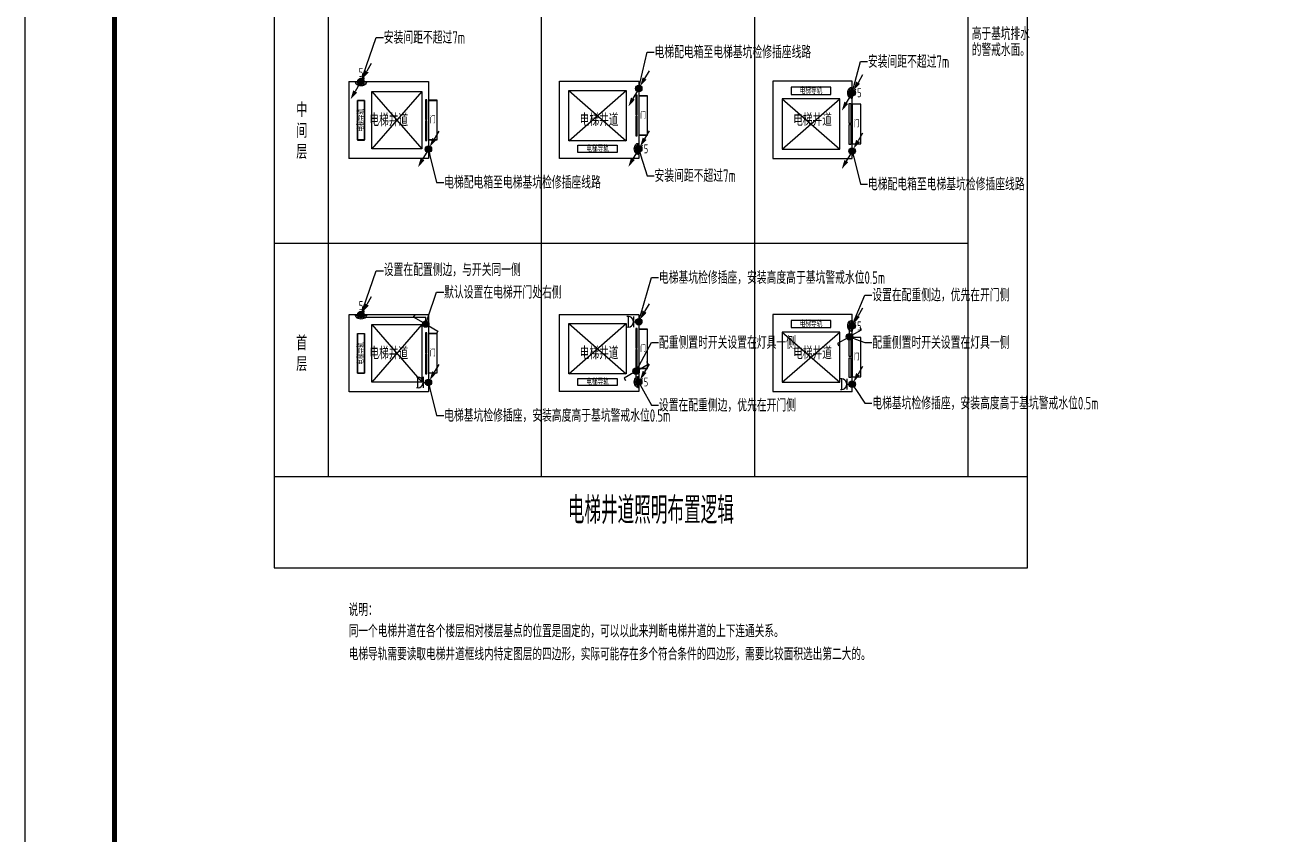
# Model space of a CAD drawing. Header units: millimetres. Extents: x -714894 to -19295, y 3400 to 234118.
# Drawn here: x -319647 to -284877, y 124948 to 147502 of the extents above; entities that cross this region are included whole.
import ezdxf
from ezdxf import colors
from ezdxf.entities.mleader import LeaderData, LeaderLine
from ezdxf.enums import TextEntityAlignment as Align
from ezdxf.math import Vec2, Vec3

# ---------------------------------------------------------------- set-up
doc = ezdxf.new("R2010")
doc.units = ezdxf.units.MM
doc.header["$LTSCALE"] = 500
for name, color, linetype in [('AD-NAME-ROOM', 9, 'Continuous'), ('AE-EQPM', 70, 'Continuous'), ('AE-FLOR', 151, 'Continuous'), ('AE-WALL', 255, 'Continuous'), ('C-SHET-SHET', 144, 'Continuous'), ('C-XREF-INT', 7, 'Continuous'), ('E-LITE-DEVC', 3, 'Continuous'), ('E-LITE-DIMS', 6, 'Continuous'), ('E-LITE-LITE', 3, 'Continuous'), ('E-LITE-WIRE', 4, 'Continuous'), ('E-POWR-DEVC', 3, 'Continuous'), ('E-POWR-EQPM', 3, 'Continuous'), ('E-SHET-PROF', 1, 'Continuous'), ('E-UNIV-EL', 140, 'Continuous'), ('E-UNIV-NOTE', 6, 'Continuous')]:
    doc.layers.add(name, color=color, linetype=linetype)
doc.layers.add('AI-门', color=3, linetype='Continuous', plot=False)
doc.layers.add('E-SHET-VPRT', color=5, linetype='Continuous', plot=False)
doc.styles.add('TH-STYLE1', font='Stfangso_0.ttf', dxfattribs={"width": 0.65})
doc.styles.add('TH-STYLE3', font='tssdeng.shx', dxfattribs={"width": 0.65, "bigfont": 'tssdchn.shx'})

# ---------------------------------------------------------------- blocks, each defined once
blk = doc.blocks.new('SH_THAPE_A0L')
blk.add_lwpolyline([(0, 0), (1189, 0), (1189, 841), (0, 841)], close=True)
at = {"const_width": 1.4}
blk.add_lwpolyline([(25, 831), (25, 10), (1179, 10), (1179, 831)], close=True, dxfattribs=at)
blk = doc.blocks.new('电梯（配重后置）')
at = {"layer": 'AE-EQPM'}
for p, q in [((-180, 800), (-1580, -800)), ((-1580, 800), (-180, -800))]:
    blk.add_line(p, q, dxfattribs=at)
for points in [[(-1580, 800), (-180, 800), (-180, -800), (-1580, -800)], [(-1980, 550), (-1780, 550), (-1780, -550), (-1980, -550)], [(-40, 18), (-40, 568), (-80, 568), (-80, 18)], [(-40, -568), (-40, -18), (-80, -18), (-80, -568)]]:
    blk.add_lwpolyline(points, close=True, dxfattribs=at)
at = {"layer": 'AE-FLOR', "extrusion": (0, 0, -1)}
blk.add_line((0, 550), (0, -550), dxfattribs=at)
at = {"layer": 'AE-WALL'}
blk.add_lwpolyline([(240, -550), (0, -550), (0, -1070), (-2210, -1070), (-2210, 1080), (0, 1080), (0, 550), (240, 550)], dxfattribs=at)
blk = doc.blocks.new('电梯（配重侧置）')
at = {"layer": 'AE-EQPM'}
for p, q in [((-1948, 700), (-348, -700)), ((-1948, -700), (-348, 700))]:
    blk.add_line(p, q, dxfattribs=at)
for points in [[(-1948, 700), (-348, 700), (-348, -700), (-1948, -700)], [(-80, 18), (-40, 18), (-40, 568), (-80, 568)], [(-40, -568), (-40, -18), (-80, -18), (-80, -568)], [(-1698, -826), (-598, -826), (-598, -1026), (-1698, -1026)]]:
    blk.add_lwpolyline(points, close=True, dxfattribs=at)
at = {"layer": 'AE-FLOR', "extrusion": (0, 0, -1)}
blk.add_line((0, 550), (0, -550), dxfattribs=at)
at = {"layer": 'AE-WALL'}
blk.add_lwpolyline([(240, -550), (0, -550), (0, -1192), (-2210, -1192), (-2210, 958), (0, 958), (0, 550), (240, 550)], dxfattribs=at)
blk = doc.blocks.new('E-BL317-1')
for p, q in [((-1.5, 0.25), (-1.5, 0)), ((-1.5, 0.25), (1.51, 0.25)), ((1.5, 0), (-1.5, 0)), ((1.5, 0.25), (1.5, 0))]:
    blk.add_line(p, q)
at = {"extrusion": (0, 0, -1)}
blk.add_ellipse((0, 0.25), major_axis=(-1.5, 0), ratio=0.667979, start_param=0, end_param=3.141593, dxfattribs=at)
at = {"layer": 'E-UNIV-EL'}
for p, q in [((-1.29, 0.75), (1.3, 0.75)), ((-0.75, 0.25), (-0.75, 1.12)), ((0, 0.25), (0, 1.25)), ((0.75, 0.25), (0.75, 1.12))]:
    blk.add_line(p, q, dxfattribs=at)
blk = doc.blocks.new('*U286')
for p, q in [((0.38, 1.4), (1.94, 4.11)), ((1.94, 4.11), (2.59, 3.73)), ((-0.38, 0.1), (-1.94, -2.61)), ((-1.94, -2.61), (-2.59, -2.23))]:
    blk.add_line(p, q)
at = {"const_width": 0.75}
blk.add_lwpolyline([(-0.38, 0.75, 1), (0.38, 0.75, 1)], format="xyb", close=True, dxfattribs=at)
blk.add_circle((0, 0.75), 0.75)
blk = doc.blocks.new('E-BLEADER-1')
blk.add_line((0.38, 0.65), (1.63, 2.81))
blk.add_lwpolyline([(1.63, 2.81, 1.25, 0, 0), (2.88, 4.98, 0, 0, 0)], format="xyseb")
at = {"const_width": 0.75}
blk.add_lwpolyline([(-0.38, 0, 1), (0.38, 0, 1)], format="xyb", close=True, dxfattribs=at)
blk.add_circle((0, 0), 0.75)
blk = doc.blocks.new('E-BLEADER-2')
blk.add_line((-2.88, -4.98), (-1.63, -2.81))
at = {"const_width": 0.75}
blk.add_lwpolyline([(-0.38, 0, 1), (0.38, 0, 1)], format="xyb", close=True, dxfattribs=at)
blk.add_lwpolyline([(-1.63, -2.81, 1.25, 0, 0), (-0.38, -0.65, 0, 0, 0)], format="xyseb")
blk.add_circle((0, 0), 0.75)
blk = doc.blocks.new('电梯（配重侧置）2')
at = {"layer": 'AE-EQPM'}
for p, q in [((-1948, -700), (-348, 700)), ((-1948, 700), (-348, -700))]:
    blk.add_line(p, q, dxfattribs=at)
for points in [[(-1948, -700), (-348, -700), (-348, 700), (-1948, 700)], [(-1698, 826), (-598, 826), (-598, 1026), (-1698, 1026)], [(-40, 568), (-40, 18), (-80, 18), (-80, 568)], [(-80, -18), (-40, -18), (-40, -568), (-80, -568)]]:
    blk.add_lwpolyline(points, close=True, dxfattribs=at)
at = {"layer": 'AE-FLOR', "extrusion": (0, 0, -1)}
blk.add_line((0, -550), (0, 550), dxfattribs=at)
at = {"layer": 'AE-WALL'}
blk.add_lwpolyline([(240, 550), (0, 550), (0, 1192), (-2210, 1192), (-2210, -958), (0, -958), (0, -550), (240, -550)], dxfattribs=at)
blk = doc.blocks.new('_DotBlank')
at = {"color": 0, "linetype": 'ByBlock', "lineweight": -2}
blk.add_line((-0.5, 0), (-1, 0), dxfattribs=at)
blk.add_circle((0, 0), 0.5, dxfattribs=at)
blk = doc.blocks.new('E-ANNO04')
blk.add_line((-1, -1), (1, 1))
at = {"style": 'TH-STYLE3', "width": 0.7}
blk.add_attdef('N', text='', height=2.5, dxfattribs=at).set_placement((0, 2.5), align=Align.MIDDLE)
blk = doc.blocks.new('E-BS202')
for p, q in [((1.5, 3), (-1.5, 3)), ((1.5, 1.5), (-1.5, 1.5)), ((0, 1.5), (0, 0))]:
    blk.add_line(p, q)
blk.add_arc((0, 3), 1.5, 168.463, 11.537)

msp = doc.modelspace()

# ---------------------------------------------------------------- linework, layer by layer
for p, q in [((-311197.28, 160916.91), (-311197.28, 134916.91)), ((-305247.28, 134916.91), (-305247.28, 155916.91)), ((-299297.28, 134916.91), (-299297.28, 155916.91)), ((-293347.28, 134916.91), (-293347.28, 155916.91)), ((-312697.28, 141416.91), (-293347.28, 141416.91))]:
    msp.add_line(p, q)
msp.add_lwpolyline([(-291697.28, 134916.91), (-291697.28, 160916.91), (-312697.28, 160916.91), (-312697.28, 134916.91), (-291697.28, 134916.91)])
at = {"layer": 'AI-门'}
for points in [[(-308158.73, 145403.59), (-308398.73, 145403.59), (-308398.73, 144303.59), (-308158.73, 144303.59)], [(-302293.81, 145525.15), (-302533.81, 145525.15), (-302533.81, 144425.15), (-302293.81, 144425.15)], [(-296343.81, 145290.84), (-296583.81, 145290.84), (-296583.81, 144190.84), (-296343.81, 144190.84)], [(-308158.73, 138903.59), (-308398.73, 138903.59), (-308398.73, 137803.59), (-308158.73, 137803.59)], [(-302293.81, 139025.15), (-302533.81, 139025.15), (-302533.81, 137925.15), (-302293.81, 137925.15)], [(-296343.81, 138790.84), (-296583.81, 138790.84), (-296583.81, 137690.84), (-296343.81, 137690.84)]]:
    msp.add_lwpolyline(points, close=True, dxfattribs=at)
at = {"layer": 'E-LITE-WIRE'}
for p, q in [((-310149.38, 139353.59), (-308473.73, 139353.59)), ((-308473.73, 139163.59), (-308473.73, 139353.59)), ((-296658.81, 138811.92), (-296658.81, 138982.48)), ((-302608.5, 137679.03), (-302608.81, 137848.91))]:
    msp.add_line(p, q, dxfattribs=at)
at = {"layer": 'E-SHET-VPRT'}
msp.add_lwpolyline([(-291697.28, 162066.91), (-312697.28, 162066.91), (-312697.28, 132366.91), (-291697.28, 132366.91)], close=True, dxfattribs=at)
at = {"layer": 'E-UNIV-NOTE', "color": 3, "const_width": 20}
for points in [[(-308398.73, 145928.59), (-310608.73, 145928.59), (-310608.73, 143778.59), (-308398.73, 143778.59)], [(-302533.81, 145933), (-304743.81, 145933), (-304743.81, 143783), (-302533.81, 143783)], [(-296583.81, 145933), (-298793.81, 145933), (-298793.81, 143783), (-296583.81, 143783)], [(-308398.73, 139428.59), (-310608.73, 139428.59), (-310608.73, 137278.59), (-308398.73, 137278.59)], [(-302533.81, 139433), (-304743.81, 139433), (-304743.81, 137283), (-302533.81, 137283)], [(-296583.81, 139433), (-298793.81, 139433), (-298793.81, 137283), (-296583.81, 137283)]]:
    msp.add_lwpolyline(points, close=True, dxfattribs=at)
at = {"layer": 'E-UNIV-NOTE', "color": 2}
for points in [[(-297181.8, 145767.08), (-298281.8, 145767.08), (-298281.8, 145567.08), (-297181.8, 145567.08)], [(-310378.73, 145394.69), (-310378.73, 144294.69), (-310178.73, 144294.69), (-310178.73, 145394.69)], [(-303131.8, 143948.91), (-304231.8, 143948.91), (-304231.8, 144148.91), (-303131.8, 144148.91)], [(-297181.8, 139267.08), (-298281.8, 139267.08), (-298281.8, 139067.08), (-297181.8, 139067.08)], [(-310378.73, 138894.69), (-310378.73, 137794.69), (-310178.73, 137794.69), (-310178.73, 138894.69)], [(-303131.8, 137448.91), (-304231.8, 137448.91), (-304231.8, 137648.91), (-303131.8, 137648.91)]]:
    msp.add_lwpolyline(points, close=True, dxfattribs=at)

# ---------------------------------------------------------------- block references
at = {"layer": 'C-SHET-SHET', "xscale": 100, "yscale": 100, "zscale": 100}
msp.add_blockref('SH_THAPE_A0L', (-319647.48, 82897.79), dxfattribs=at)
at = {"layer": 'C-XREF-INT'}
for name, p in [('电梯（配重后置）', (-308398.73, 144848.59)), ('电梯（配重侧置）', (-302533.81, 144975.15)), ('电梯（配重侧置）2', (-296583.81, 144740.84)), ('电梯（配重侧置）', (-302533.81, 138475.15)), ('电梯（配重侧置）2', (-296583.81, 138240.84)), ('电梯（配重后置）', (-308398.73, 138348.59))]:
    msp.add_blockref(name, p, dxfattribs=at)
at = {"layer": 'E-LITE-DEVC', "yscale": 100, "zscale": 100, "rotation": 90}
for p, xscale in [((-308398.73, 139163.59), 100), ((-296583.81, 138811.92), -100), ((-302533.81, 137848.91), -100)]:
    msp.add_blockref('*U286', p, dxfattribs=dict(at, xscale=xscale))
at = {"layer": 'E-LITE-DIMS', "xscale": 100, "yscale": 100, "zscale": 100}
for p in [(-310278.73, 145928.59), (-310278.73, 139428.59)]:
    msp.add_blockref('E-ANNO04', p, dxfattribs=at).add_auto_attribs({'N': '5'})
at = {"layer": 'E-LITE-DIMS'}
ref = msp.add_blockref('E-ANNO04', (-296583.81, 145611.92), dxfattribs=dict(at, xscale=100, yscale=100, zscale=100))
ref.add_attrib('N', '5', dxfattribs={"layer": '0', "height": 250, "style": 'TH-STYLE3', "width": 0.7}).set_placement((-296383.81, 145611.92), align=Align.MIDDLE)
ref = msp.add_blockref('E-ANNO04', (-302533.81, 144048.91), dxfattribs=dict(at, xscale=100, yscale=100, zscale=100))
ref.add_attrib('N', '5', dxfattribs={"layer": '0', "height": 250, "style": 'TH-STYLE3', "width": 0.7}).set_placement((-302333.81, 144048.91), align=Align.MIDDLE)
ref = msp.add_blockref('E-ANNO04', (-296583.81, 139111.92), dxfattribs=dict(at, xscale=100, yscale=100, zscale=100))
ref.add_attrib('N', '5', dxfattribs={"layer": '0', "height": 250, "style": 'TH-STYLE3', "width": 0.7}).set_placement((-296383.81, 139111.92), align=Align.MIDDLE)
ref = msp.add_blockref('E-ANNO04', (-302533.81, 137548.91), dxfattribs=dict(at, xscale=100, yscale=100, zscale=100))
ref.add_attrib('N', '5', dxfattribs={"layer": '0', "height": 250, "style": 'TH-STYLE3', "width": 0.7}).set_placement((-302333.81, 137548.91), align=Align.MIDDLE)
at = {"layer": 'E-LITE-LITE'}
for p, xscale, yscale, zscale, rotation in [((-310278.73, 145928.59), 100, 100, 100, 180), ((-296583.81, 145611.92), 99.99999999999999, 99.99999999999999, 99.99999999999999, 89.86495661408017), ((-302533.81, 144048.91), 99.99999999999999, 99.99999999999999, 99.99999999999999, 89.86495661408017), ((-310278.73, 139428.59), 100, 100, 100, 180), ((-296583.81, 139111.92), 99.99999999999999, 99.99999999999999, 99.99999999999999, 89.86495661408017), ((-302533.81, 137548.91), 99.99999999999999, 99.99999999999999, 99.99999999999999, 89.86495661408017)]:
    msp.add_blockref('E-BL317-1', p, dxfattribs=dict(at, xscale=xscale, yscale=yscale, zscale=zscale, rotation=rotation))
at = {"layer": 'E-POWR-DEVC', "xscale": 100, "yscale": 100, "zscale": 100, "rotation": 90}
for p in [(-302533.81, 139229.07), (-308398.73, 137538.59), (-296583.81, 137486.92)]:
    msp.add_blockref('E-BS202', p, dxfattribs=at)
at = {"layer": 'E-POWR-EQPM', "xscale": 100, "yscale": 100, "zscale": 100, "rotation": 180}
for name, p in [('E-BLEADER-2', (-310278.73, 145928.59)), ('E-BLEADER-2', (-302533.81, 145729.07)), ('E-BLEADER-2', (-296583.81, 145611.92)), ('E-BLEADER-1', (-310278.73, 145928.59)), ('E-BLEADER-1', (-302533.81, 145729.07)), ('E-BLEADER-1', (-296583.81, 145611.92)), ('E-BLEADER-2', (-308398.73, 144038.59)), ('E-BLEADER-2', (-302533.81, 144048.91)), ('E-BLEADER-2', (-296583.81, 143986.92)), ('E-BLEADER-1', (-308398.73, 144038.59)), ('E-BLEADER-1', (-302533.81, 144048.91)), ('E-BLEADER-1', (-296583.81, 143986.92)), ('E-BLEADER-2', (-310278.73, 139428.59)), ('E-BLEADER-2', (-302533.81, 139229.07)), ('E-BLEADER-2', (-296583.81, 139111.92)), ('E-BLEADER-2', (-302533.81, 137548.91)), ('E-BLEADER-2', (-308398.73, 137538.59)), ('E-BLEADER-2', (-296583.81, 137486.92))]:
    msp.add_blockref(name, p, dxfattribs=at)

# ---------------------------------------------------------------- texts
at = {"layer": 'AD-NAME-ROOM', "char_height": 350, "width": 571.2557, "attachment_point": 1, "style": 'TH-STYLE1'}
for s, insert in [('中间层', (-312084.31, 145323.99)), ('首层', (-312084.31, 138823.99))]:
    msp.add_mtext(s, dxfattribs=dict(at, insert=insert))
at = {"layer": 'AI-门', "style": 'TH-STYLE3', "width": 0.7}
for p in [(-302413.12, 144975.15), (-308278.04, 144853.59), (-296463.12, 144740.84), (-308278.04, 138353.59), (-302413.12, 138475.15), (-296463.12, 138240.84)]:
    msp.add_text('门', height=175, dxfattribs=at).set_placement(p, align=Align.MIDDLE_CENTER)
at = {"layer": 'E-SHET-PROF', "insert": (-302197.28, 133966.91), "char_height": 750, "attachment_point": 5, "style": 'TH-STYLE3'}
msp.add_mtext('电梯井道照明布置逻辑', dxfattribs=at)
at = {"layer": 'E-UNIV-NOTE', "linetype": 'Continuous', "style": 'TH-STYLE3', "width": 0.7}
for s, p in [('高于基坑排水', (-293247.28, 147258.31)), ('的警戒水面。', (-293247.28, 146808.31))]:
    msp.add_text(s, height=350, dxfattribs=at).set_placement(p, align=Align.MIDDLE_LEFT)
at = {"layer": 'E-UNIV-NOTE', "color": 2, "style": 'TH-STYLE3', "width": 0.7}
for p in [(-297731.8, 145665.7), (-303681.8, 144047.54), (-297731.8, 139165.7), (-303681.8, 137547.54)]:
    msp.add_text('电梯导轨', height=175, dxfattribs=at).set_placement(p, align=Align.MIDDLE_CENTER)
for p in [(-310278.04, 144844.69), (-310278.04, 138344.69)]:
    msp.add_text('电梯导轨', height=175, rotation=90, dxfattribs=at).set_placement(p, align=Align.MIDDLE_CENTER)
at = {"layer": 'E-UNIV-NOTE', "color": 3, "style": 'TH-STYLE3', "width": 0.7}
for p in [(-309503.73, 144853.59), (-303638.81, 144858), (-297688.81, 144858), (-309503.73, 138353.59), (-303638.81, 138358), (-297688.81, 138358)]:
    msp.add_text('电梯井道', height=350, dxfattribs=at).set_placement(p, align=Align.MIDDLE_CENTER)
at = {"layer": 'E-UNIV-NOTE', "style": 'TH-STYLE3', "width": 0.7}
for s, p in [('说明：', (-310622.24, 131198.47)), ('同一个电梯井道在各个楼层相对楼层基点的位置是固定的，可以以此来判断电梯井道的上下连通关系。', (-310620.31, 130606.54)), ('电梯导轨需要读取电梯井道框线内特定图层的四边形，实际可能存在多个符合条件的四边形，需要比较面积选出第二大的。', (-310620.31, 129965))]:
    msp.add_text(s, height=350, dxfattribs=at).set_placement(p, align=Align.MIDDLE_LEFT)

# ---------------------------------------------------------------- leaders
at = {"layer": 'E-LITE-DIMS'}
ml = msp.add_multileader_mtext('Standard', dxfattribs=at)
ml.set_content('安装间距不超过7m', color=6, style='TH-STYLE3')
ml.set_leader_properties()
ml.set_arrow_properties(name='DOTBLANK')
ml.build(insert=Vec2(0, 0))
ml.multileader.update_dxf_attribs({"dogleg_length": 2, "arrow_head_size": 180, "scale": 100})
ctx = ml.context
ctx.base_point, ctx.scale, ctx.char_height, ctx.arrow_head_size, ctx.landing_gap_size, ctx.plane_origin = Vec3(-309652.26, 147151.63), 100, 350, 180, 9, Vec3(-310278.73, 145928.59)
notes = []
notes.append((ctx, [(0, (1, 1, 0), (-309852.26, 147151.63), (1, 0), 200, [(0, [(-310278.73, 145928.59)], 0, [])])]))
ctx.mtext.insert, ctx.mtext.flow_direction = Vec3(-309643.26, 147326.63), 5
ml = msp.add_multileader_mtext('Standard', dxfattribs=at)
ml.set_content('电梯配电箱至电梯基坑检修插座线路', color=6, style='TH-STYLE3')
ml.set_leader_properties()
ml.set_arrow_properties(name='DOTBLANK')
ml.build(insert=Vec2(0, 0))
ml.multileader.update_dxf_attribs({"dogleg_length": 2, "arrow_head_size": 180, "scale": 100})
ctx = ml.context
ctx.base_point, ctx.scale, ctx.char_height, ctx.arrow_head_size, ctx.landing_gap_size, ctx.plane_origin = Vec3(-302103.5, 146746.21), 100, 350, 180, 9, Vec3(-301283.81, 145729.07)
notes.append((ctx, [(0, (1, 1, 0), (-302303.5, 146746.21), (1, 0), 200, [(0, [(-302533.81, 145729.07)], 0, [])])]))
ctx.mtext.insert, ctx.mtext.width, ctx.mtext.flow_direction = Vec3(-302094.5, 146921.21), 2615.0329, 5
ml = msp.add_multileader_mtext('Standard', dxfattribs=at)
ml.set_content('安装间距不超过7m', color=6, style='TH-STYLE3')
ml.set_leader_properties()
ml.set_arrow_properties(name='DOTBLANK')
ml.build(insert=Vec2(0, 0))
ml.multileader.update_dxf_attribs({"dogleg_length": 2, "arrow_head_size": 180, "scale": 100})
ctx = ml.context
ctx.base_point, ctx.scale, ctx.char_height, ctx.arrow_head_size, ctx.landing_gap_size, ctx.plane_origin = Vec3(-296153.5, 146478.81), 100, 350, 180, 9, Vec3(-294279.97, 143638.44)
notes.append((ctx, [(0, (1, 1, 0), (-296353.5, 146478.81), (1, 0), 200, [(0, [(-296583.81, 145611.92)], 0, [])])]))
ctx.mtext.insert, ctx.mtext.flow_direction = Vec3(-296144.5, 146653.81), 5
ml = msp.add_multileader_mtext('Standard', dxfattribs=at)
ml.set_content('电梯配电箱至电梯基坑检修插座线路', color=6, style='TH-STYLE3')
ml.set_leader_properties()
ml.set_arrow_properties(name='DOTBLANK')
ml.build(insert=Vec2(0, 0))
ml.multileader.update_dxf_attribs({"dogleg_length": 2, "arrow_head_size": 180, "scale": 100})
ctx = ml.context
ctx.base_point, ctx.scale, ctx.char_height, ctx.arrow_head_size, ctx.landing_gap_size, ctx.plane_origin = Vec3(-307968.42, 143114.39), 100, 350, 180, 9, Vec3(-308398.73, 144038.59)
notes.append((ctx, [(0, (1, 1, 0), (-308168.42, 143114.39), (1, 0), 200, [(0, [(-308398.73, 144038.59)], 0, [])])]))
ctx.mtext.insert, ctx.mtext.width, ctx.mtext.flow_direction = Vec3(-307959.42, 143289.39), 2615.0329, 5
ml = msp.add_multileader_mtext('Standard', dxfattribs=at)
ml.set_content('安装间距不超过7m', color=6, style='TH-STYLE3')
ml.set_leader_properties()
ml.set_arrow_properties(name='DOTBLANK')
ml.build(insert=Vec2(0, 0))
ml.multileader.update_dxf_attribs({"dogleg_length": 2, "arrow_head_size": 180, "scale": 100})
ctx = ml.context
ctx.base_point, ctx.scale, ctx.char_height, ctx.arrow_head_size, ctx.landing_gap_size, ctx.plane_origin = Vec3(-302103.5, 143298.47), 100, 350, 180, 9, Vec3(-301479.97, 142075.44)
notes.append((ctx, [(0, (1, 1, 0), (-302303.5, 143298.47), (1, 0), 200, [(0, [(-302533.81, 144048.91)], 0, [])])]))
ctx.mtext.insert, ctx.mtext.flow_direction = Vec3(-302094.5, 143473.47), 5
ml = msp.add_multileader_mtext('Standard', dxfattribs=at)
ml.set_content('电梯配电箱至电梯基坑检修插座线路', color=6, style='TH-STYLE3')
ml.set_leader_properties()
ml.set_arrow_properties(name='DOTBLANK')
ml.build(insert=Vec2(0, 0))
ml.multileader.update_dxf_attribs({"dogleg_length": 2, "arrow_head_size": 180, "scale": 100})
ctx = ml.context
ctx.base_point, ctx.scale, ctx.char_height, ctx.arrow_head_size, ctx.landing_gap_size, ctx.plane_origin = Vec3(-296153.5, 143062.72), 100, 350, 180, 9, Vec3(-294083.81, 143986.92)
notes.append((ctx, [(0, (1, 1, 0), (-296353.5, 143062.72), (1, 0), 200, [(0, [(-296583.81, 143986.92)], 0, [])])]))
ctx.mtext.insert, ctx.mtext.width, ctx.mtext.flow_direction = Vec3(-296144.5, 143237.72), 2615.0329, 5
ml = msp.add_multileader_mtext('Standard', dxfattribs=at)
ml.set_content('设置在配置侧边，与开关同一侧', color=6, style='TH-STYLE3')
ml.set_leader_properties()
ml.set_arrow_properties(name='DOTBLANK')
ml.build(insert=Vec2(0, 0))
ml.multileader.update_dxf_attribs({"dogleg_length": 2, "arrow_head_size": 180, "scale": 100})
ctx = ml.context
ctx.base_point, ctx.scale, ctx.char_height, ctx.arrow_head_size, ctx.landing_gap_size, ctx.plane_origin = Vec3(-309652.26, 140651.63), 100, 350, 180, 9, Vec3(-310278.73, 139428.59)
notes.append((ctx, [(0, (1, 1, 0), (-309852.26, 140651.63), (1, 0), 200, [(0, [(-310278.73, 139428.59)], 0, [])])]))
ctx.mtext.insert, ctx.mtext.flow_direction = Vec3(-309643.26, 140851.43), 5
ml = msp.add_multileader_mtext('Standard', dxfattribs=at)
ml.set_content('电梯基坑检修插座，安装高度高于基坑警戒水位0.5m', color=6, style='TH-STYLE3')
ml.set_leader_properties()
ml.set_arrow_properties(name='DOTBLANK')
ml.build(insert=Vec2(0, 0))
ml.multileader.update_dxf_attribs({"dogleg_length": 2, "arrow_head_size": 180, "scale": 100})
ctx = ml.context
ctx.base_point, ctx.scale, ctx.char_height, ctx.arrow_head_size, ctx.landing_gap_size, ctx.plane_origin = Vec3(-301981.41, 140459.15), 100, 350, 180, 9, Vec3(-301161.72, 141383.35)
notes.append((ctx, [(0, (1, 1, 0), (-302181.41, 140459.15), (1, 0), 200, [(0, [(-302533.81, 139229.07)], 0, [])])]))
ctx.mtext.insert, ctx.mtext.width, ctx.mtext.flow_direction = Vec3(-301972.41, 140634.15), 2615.0329, 5
ml = msp.add_multileader_mtext('Standard', dxfattribs=at)
ml.set_content('默认设置在电梯开门处右侧', color=6, style='TH-STYLE3')
ml.set_leader_properties()
ml.set_arrow_properties(name='DOTBLANK')
ml.build(insert=Vec2(0, 0))
ml.multileader.update_dxf_attribs({"dogleg_length": 2, "arrow_head_size": 180, "scale": 100})
ctx = ml.context
ctx.base_point, ctx.scale, ctx.char_height, ctx.arrow_head_size, ctx.landing_gap_size, ctx.plane_origin = Vec3(-307968.42, 140049.03), 100, 350, 180, 9, Vec3(-308473.73, 139163.59)
notes.append((ctx, [(0, (1, 1, 0), (-308168.42, 140049.03), (1, 0), 200, [(0, [(-308473.73, 139163.59)], 0, [])])]))
ctx.mtext.insert, ctx.mtext.flow_direction = Vec3(-307959.42, 140224.03), 5
ml = msp.add_multileader_mtext('Standard', dxfattribs=at)
ml.set_content('设置在配重侧边，优先在开门侧', color=6, style='TH-STYLE3')
ml.set_leader_properties()
ml.set_arrow_properties(name='DOTBLANK')
ml.build(insert=Vec2(0, 0))
ml.multileader.update_dxf_attribs({"dogleg_length": 2, "arrow_head_size": 180, "scale": 100})
ctx = ml.context
ctx.base_point, ctx.scale, ctx.char_height, ctx.arrow_head_size, ctx.landing_gap_size, ctx.plane_origin = Vec3(-296031.41, 139971.56), 100, 350, 180, 9, Vec3(-294279.97, 136957.72)
notes.append((ctx, [(0, (1, 1, 0), (-296231.41, 139971.56), (1, 0), 200, [(0, [(-296583.81, 139111.92)], 0, [])])]))
ctx.mtext.insert, ctx.mtext.width, ctx.mtext.flow_direction = Vec3(-296022.41, 140146.56), 2767.2717, 5
ml = msp.add_multileader_mtext('Standard', dxfattribs=at)
ml.set_content('配重侧置时开关设置在灯具一侧', color=6, style='TH-STYLE3')
ml.set_leader_properties()
ml.set_arrow_properties(name='DOTBLANK')
ml.build(insert=Vec2(0, 0))
ml.multileader.update_dxf_attribs({"dogleg_length": 2, "arrow_head_size": 180, "scale": 100})
ctx = ml.context
ctx.base_point, ctx.scale, ctx.char_height, ctx.arrow_head_size, ctx.landing_gap_size, ctx.plane_origin = Vec3(-301981.41, 138646.93), 100, 350, 180, 9, Vec3(-301236.72, 138014.14)
notes.append((ctx, [(0, (1, 1, 0), (-302181.41, 138646.93), (1, 0), 200, [(0, [(-302608.81, 137848.91)], 0, [])])]))
ctx.mtext.insert, ctx.mtext.width, ctx.mtext.flow_direction = Vec3(-301972.41, 138821.93), 2755.7268, 5
ml = msp.add_multileader_mtext('Standard', dxfattribs=at)
ml.set_content('配重侧置时开关设置在灯具一侧', color=6, style='TH-STYLE3')
ml.set_leader_properties()
ml.set_arrow_properties(name='DOTBLANK')
ml.build(insert=Vec2(0, 0))
ml.multileader.update_dxf_attribs({"dogleg_length": 2, "arrow_head_size": 180, "scale": 100})
ctx = ml.context
ctx.base_point, ctx.scale, ctx.char_height, ctx.arrow_head_size, ctx.landing_gap_size, ctx.plane_origin = Vec3(-296031.41, 138646.93), 100, 350, 180, 9, Vec3(-294036.72, 138014.14)
notes.append((ctx, [(0, (1, 1, 0), (-296231.41, 138646.93), (1, 0), 200, [(0, [(-296658.81, 138811.92)], 0, [])])]))
ctx.mtext.insert, ctx.mtext.width, ctx.mtext.flow_direction = Vec3(-296022.41, 138821.93), 2755.7268, 5
ml = msp.add_multileader_mtext('Standard', dxfattribs=at)
ml.set_content('电梯基坑检修插座，安装高度高于基坑警戒水位0.5m', color=6, style='TH-STYLE3')
ml.set_leader_properties()
ml.set_arrow_properties(name='DOTBLANK')
ml.build(insert=Vec2(0, 0))
ml.multileader.update_dxf_attribs({"dogleg_length": 2, "arrow_head_size": 180, "scale": 100})
ctx = ml.context
ctx.base_point, ctx.scale, ctx.char_height, ctx.arrow_head_size, ctx.landing_gap_size, ctx.plane_origin = Vec3(-307968.42, 136614.39), 100, 350, 180, 9, Vec3(-308398.73, 137538.59)
notes.append((ctx, [(0, (1, 1, 0), (-308168.42, 136614.39), (1, 0), 200, [(0, [(-308398.73, 137538.59)], 0, [])])]))
ctx.mtext.insert, ctx.mtext.width, ctx.mtext.flow_direction = Vec3(-307959.42, 136789.39), 2615.0329, 5
ml = msp.add_multileader_mtext('Standard', dxfattribs=at)
ml.set_content('设置在配重侧边，优先在开门侧', color=6, style='TH-STYLE3')
ml.set_leader_properties()
ml.set_arrow_properties(name='DOTBLANK')
ml.build(insert=Vec2(0, 0))
ml.multileader.update_dxf_attribs({"dogleg_length": 2, "arrow_head_size": 180, "scale": 100})
ctx = ml.context
ctx.base_point, ctx.scale, ctx.char_height, ctx.arrow_head_size, ctx.landing_gap_size, ctx.plane_origin = Vec3(-301981.41, 136900.22), 100, 350, 180, 9, Vec3(-301479.97, 135394.71)
notes.append((ctx, [(0, (1, 1, 0), (-302181.41, 136900.22), (1, 0), 200, [(0, [(-302533.81, 137548.91)], 0, [])])]))
ctx.mtext.insert, ctx.mtext.width, ctx.mtext.flow_direction = Vec3(-301972.41, 137075.22), 2767.2717, 5
ml = msp.add_multileader_mtext('Standard', dxfattribs=at)
ml.set_content('电梯基坑检修插座，安装高度高于基坑警戒水位0.5m', color=6, style='TH-STYLE3')
ml.set_leader_properties()
ml.set_arrow_properties(name='DOTBLANK')
ml.build(insert=Vec2(0, 0))
ml.multileader.update_dxf_attribs({"dogleg_length": 2, "arrow_head_size": 180, "scale": 100})
ctx = ml.context
ctx.base_point, ctx.scale, ctx.char_height, ctx.arrow_head_size, ctx.landing_gap_size, ctx.plane_origin = Vec3(-296031.41, 136957.99), 100, 350, 180, 9, Vec3(-293961.72, 137882.19)
notes.append((ctx, [(0, (1, 1, 0), (-296231.41, 136957.99), (1, 0), 200, [(0, [(-296583.81, 137486.92)], 0, [])])]))
ctx.mtext.insert, ctx.mtext.width, ctx.mtext.flow_direction = Vec3(-296022.41, 137132.99), 2615.0329, 5
for ctx, leaders in notes:
    for number, flags, end, landing, length, lines in leaders:
        leader = LeaderData()
        leader.index, (leader.has_last_leader_line, leader.has_dogleg_vector, leader.attachment_direction) = number, flags
        leader.last_leader_point, leader.dogleg_vector, leader.dogleg_length = Vec3(end), Vec3(landing), length
        for number, points, colour, breaks in lines:
            line = LeaderLine()
            line.index, line.vertices, line.color, line.breaks = number, Vec3.list(points), colors.encode_raw_color(colour), breaks
            leader.lines.append(line)
        ctx.leaders.append(leader)

doc.saveas('drawing.dxf')
